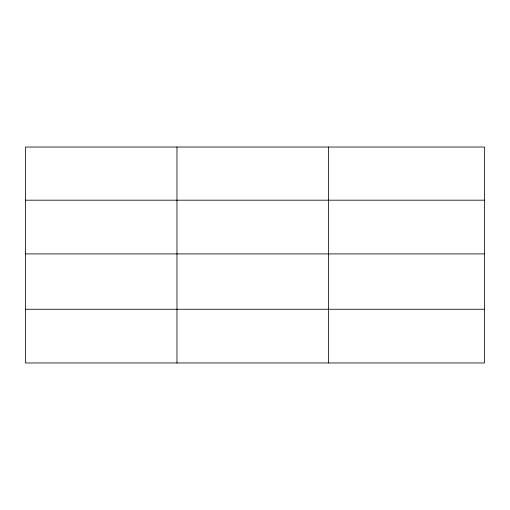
<?xml version="1.0" encoding="UTF-8"?>
<svg xmlns="http://www.w3.org/2000/svg" width="510" height="510" viewBox="0 0 510 510"><rect width="100%" height="100%" fill="white"/><g stroke="black" fill="none" stroke-linecap="round" stroke-linejoin="round"><path stroke-width="0.76" d="M484.5 253.91L484.5 147.027L25.5 147.027L25.5 362.973L484.5 362.973L484.5 253.91L25.5 253.91M25.5 200.188L484.5 200.188M25.5 309.258L484.5 309.258M328.44 147.027L328.44 362.973M176.97 147.027L176.97 362.973"/></g></svg>
